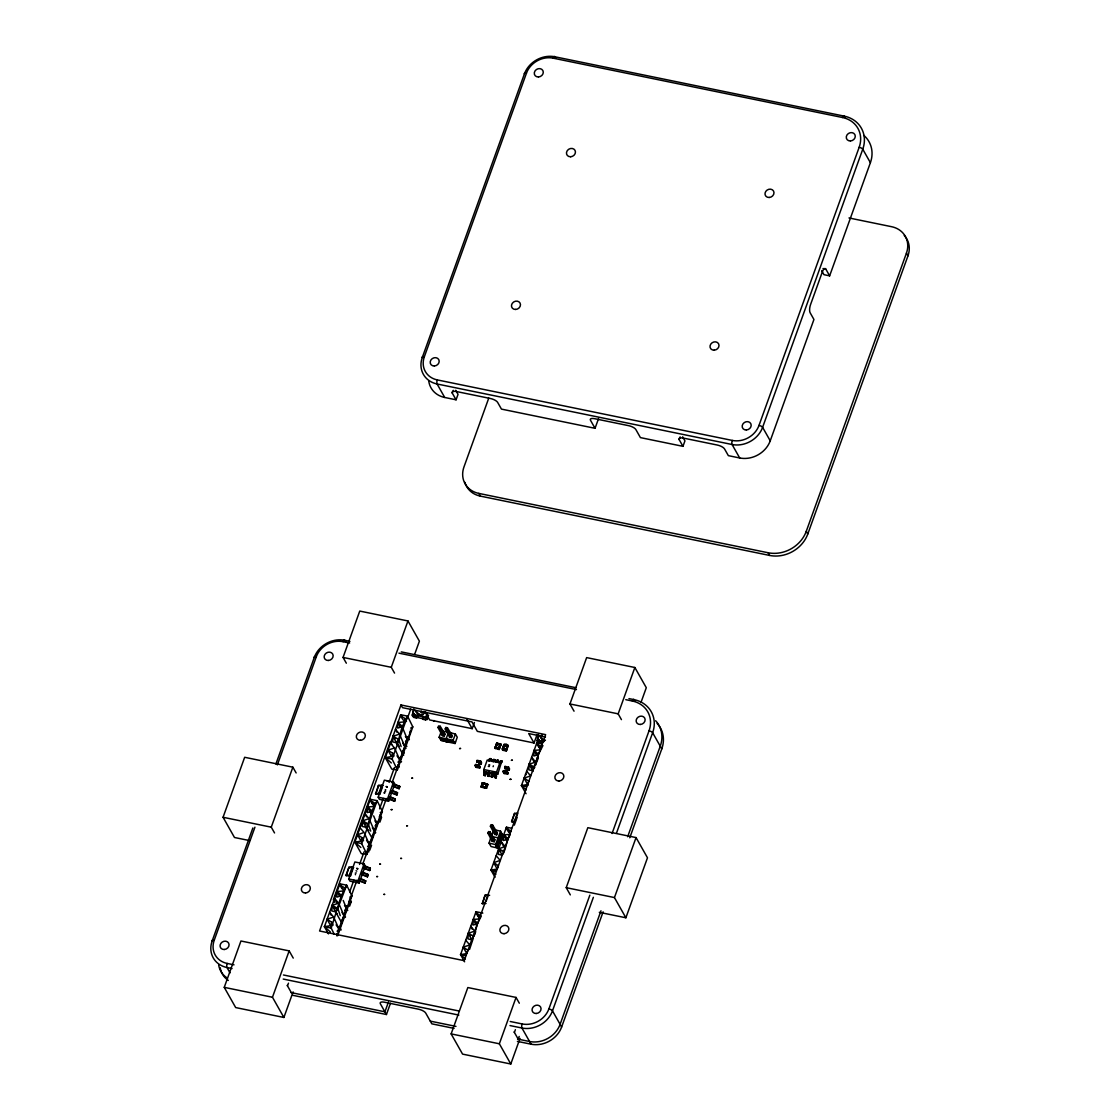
<?xml version="1.0" encoding="UTF-8"?>
<svg xmlns="http://www.w3.org/2000/svg" width="1120" height="1120" viewBox="0 0 1120 1120"><rect width="100%" height="100%" fill="white"/><g stroke="black" fill="none" stroke-linecap="round" stroke-linejoin="round"><path stroke-width="1.5" d="M384.048 792.862L385.028 792.624L384.3 792.932M449.372 732.382L455.434 734.062L457.268 737.198L455.056 743.512L448.056 742.042L448.14 740.194L446.18 738.724L439.11 737.268L440.888 732.578M341.95 912.352L343.798 915.096L338.618 903.154L332.094 905.394L331.842 910.994L335.51 911.792L337.414 914.046M342.398 889.112L339.528 884.786L344.316 887.628L343 891.016L337.092 891.548L336.826 897.134L341.278 895.762L346.682 885.192L339.878 883.806L324.422 926.716L328.468 933.884M372.386 827.82L374.234 830.564L369.054 818.622L362.544 820.862L362.278 826.462L365.946 827.274L368.816 830.648M372.834 804.58L369.964 800.254L374.752 803.11L373.436 806.484L367.528 807.016L367.262 812.602L371.714 811.23L377.118 800.674L370.314 799.274L354.858 842.198L361.34 853.65L366.954 854.392L382.368 811.426L377.118 800.674L361.662 843.584L366.954 854.392L366.058 852.04M402.822 743.302L404.67 746.046L399.49 734.09L392.98 736.344L392.714 741.93L396.396 742.742L399.252 746.116M403.284 720.048L400.4 715.722L405.188 718.578L403.872 721.966L397.964 722.484L397.712 728.084L402.164 726.698L407.568 716.142L400.75 714.742L385.294 757.666L391.776 769.118L397.404 769.86L412.818 726.894L407.568 716.142L392.112 759.066L397.404 769.86L396.494 767.522M472.304 929.278L470.736 926.394L474.754 931.084L468.244 933.324L467.978 938.91L471.646 939.722L473.172 937.44M478.534 917.028L475.664 912.702L480.452 915.558L479.136 918.946L473.228 919.464L472.962 925.064L477.414 923.692L481.278 916.146M501.032 851.046L498.68 848.792L498.414 854.378L502.096 855.19L504.364 851.774L498.68 848.792L505.19 846.552L501.172 841.862L503.524 846.188M508.97 832.496L506.1 828.184L510.888 831.026L509.572 834.414L503.664 834.946L503.412 840.532L507.85 839.16L510.174 834.624M532.644 767.634L529.116 764.26L528.85 769.86L532.532 770.658L534.8 767.242L529.116 764.26L535.64 762.02L531.608 757.344L533.96 761.656M539.42 747.978L536.536 743.652L541.338 746.494L540.008 749.882L534.1 750.414L533.848 756L538.3 754.628L542.934 745.57M487.816 776.188L488.082 771.988L489.426 772.268L489.37 775.012L488.922 776.412L487.662 775.964L488.082 771.988M491.414 776.93L491.68 772.716L493.038 772.996L492.968 775.754L492.534 777.154L491.274 776.706L491.68 772.716M496.412 746.018L497.294 743.568L500.99 744.324L499.114 749.518L495.04 748.076L496.916 742.896L500.99 744.324L499.114 749.518L498.554 748.3L500.598 743.652L498.736 748.832L495.04 748.076L496.916 742.896L497.238 744.59L496.916 742.896M504.504 745.052C503.678 747.124 504.686 741.804 507.808 745.136L506.324 750.988L502.628 750.232L504.112 744.38L508.186 745.808L506.324 750.988L505.764 749.784L507.808 745.136L505.946 750.316L502.25 749.56L504.112 744.38M501.97 761.026L500.542 763.112L501.578 762.552L502.11 761.306L500.864 760.788L499.128 762.818L501.578 762.552M417.2 715.428L416.43 717.976L413.868 717.458L413.462 715.96L412.79 716.674L412.23 715.078L413.812 708.988M539.49 740.586L537.586 742.266L537.012 740.67L538.608 734.58M481.278 786.226L486.178 787.598L487.466 784.042L482.076 782.936L481.18 787.164C483.14 786.604 477.904 785.176 485.814 787.164L486.57 788.27L487.844 784.714C487.34 782.628 485.73 785.666 487.844 784.714L485.296 784.196M493.276 761.614L494.774 759.57L492.366 760.256L491.918 761.348L493.276 761.614L494.774 759.57M498.386 760.312L496.874 762.356L497.98 761.81L498.498 760.564L497.252 760.06L495.53 762.09L497.98 761.81M494.074 829.696L500.556 831.138L495.544 844.578L497.182 847.924L502.334 834.386L500.878 833.56L497.182 847.924L491.05 846.538L489.062 843.136L490.91 837.214M483.812 769.538C482.888 775.166 495.278 771.316 497.728 774.284L501.172 763.098L487.228 760.046L483.812 769.538L496.51 772.142L497.728 774.284M494.998 774.732L495.278 773.388L496.636 773.738L496.132 777.896L494.872 777.434L494.998 774.732L496.636 773.738L495.278 773.388L496.132 777.896M541.436 738.206L539.658 735.882L542.556 739.984L544.754 740.614L541.436 738.206L542.192 734.818M484.204 775.446L484.428 771.246L484.204 775.446L485.324 775.684L485.828 771.526L485.324 775.684M421.4 712.6L421.176 711.41L421.4 712.6L422.492 712.53L421.666 711.606M355.502 874.734L355.348 874.51M339.444 895.874L337.092 891.548L341.278 895.762L331.226 928.116L334.25 934.29M400.316 726.81L397.964 722.484L402.164 726.698L398.664 739.326L396.396 742.742L402.178 752.962A1.582 1.372 -29.5 0 0 402.962 750.918M476.364 925.232L473.228 919.464L477.414 923.692L473.928 936.306L475.706 931.672M504.798 850.206L507.85 839.16L503.664 834.946L506.8 840.7M536.466 754.74L534.1 750.414L538.3 754.628L535.234 765.674L538.356 757.974M386.89 786.898L386.218 786.744C387.156 787.528 387.702 786.828 386.33 786.45M495.026 777.672L495.474 773.612M416.43 717.976L412.692 712.11L417.046 717.542L422.688 718.704L422.576 717.822L422.968 719.334L425.53 719.852L426.314 717.29L425.474 718.956L426.958 719.572L428.596 715.036M538.608 742.168L538.65 743.064L541.226 743.582L541.996 741.02M476.182 767.368L479.682 768.054L480.088 767.032L478.016 764.848L475.496 764.582L475.132 765.646C475.86 769.02 476.854 764.386 479.458 766.752M504.154 773.472L504.434 772.296A6.93 2.464 -78.4 0 0 503.552 770.728L503.65 770.686A6.93 6.006 -29.5 0 1 506.94 771.372L507.654 774.214L504.042 773.458L503.104 771.764L503.468 770.686L507.094 771.428A6.93 2.464 -78.4 0 1 508.018 773.024M488.922 776.412L489.426 772.268M492.534 777.154L493.038 772.996M426.174 719.418L427.266 716.128L425.124 718.354L425.53 719.852M469.546 949.466L473.382 937.958M422.968 719.334L423.794 716.856M481.628 762.72L481.25 763.812L480.648 761.026L477.05 760.298L476.952 762.328M495.292 747.404L496.636 743.526L500.36 744.338L498.946 748.104L495.292 747.404L496.636 743.526L500.36 744.338L498.946 748.104L495.264 747.32M482.23 787.024L486.57 788.27L481.18 787.164L482.748 783.02L481.474 786.576L485.478 787.444L486.724 783.846L482.076 782.936L486.71 784.728M509.222 769.902L508.62 767.144L505.022 766.402L505.176 768.838M506.87 769.678L509.194 769.93L509.6 768.824M478.898 763.574L481.236 763.812L480.648 761.026M507.5 745.752L506.156 749.574L502.502 748.874L506.156 749.574L507.556 745.808L503.846 745.01L502.474 748.79L503.846 745.01L507.556 745.808M509.222 769.916L509.012 769.748A6.93 2.464 -78.4 0 1 508.256 768.32L508.62 767.144M350.532 875.756L353.5 867.37L352.296 866.978L348.936 867.258L345.968 875.378L350.532 875.756L345.968 875.378M378.392 785.456L382.956 785.568L378.392 785.456L375.676 793.982L379.988 793.954L382.466 786.968M359.45 880.936L361.102 878.822L365.89 881.09L360.234 878.794L359.45 880.936L365.162 883.12L365.694 880.712M361.718 874.65L363.37 872.536L367.962 874.426L367.43 876.834L361.718 874.65L362.488 872.522L363.37 872.536M363.972 868.378L365.624 866.264L370.216 868.14L369.684 870.562L363.972 868.378L364.756 866.236L365.624 866.264M388.906 799.134L390.558 797.02L395.15 798.91L394.618 801.318L388.906 799.134L389.69 796.992L390.558 797.02M391.174 792.848L392.826 790.734L397.418 792.624L396.886 795.032L391.174 792.848L391.944 790.72L392.826 790.734M393.428 786.576L395.08 784.462L399.686 786.338L399.14 788.76L393.428 786.576L394.212 784.434L395.08 784.462M337.666 935.732L351.932 895.958L346.682 885.192L337.792 908.376L335.51 911.792L341.306 922.026A1.582 1.372 -29.5 0 0 342.076 919.982M249.452 840.56L234.486 837.494L223.062 817.278L244.664 757.288L292.866 767.186L296.142 772.954M230.02 972.902L226.968 967.512A24.78 21.448 -29.5 0 1 212.128 941.052L252.868 827.946M275.884 764.022L314.258 657.468A24.78 21.448 -29.5 0 1 344.806 640.304L349.93 641.368M455.742 390.306L458.038 394.352L456.064 399.798L444.724 397.474L437.094 383.992A24.78 21.448 -29.5 0 1 422.268 357.532L524.384 73.948A24.78 21.448 -29.5 0 1 554.932 56.784L844.228 116.13L844.984 117.474M232.078 968.562L226.968 967.512A3.094 1.092 -78.4 0 1 227.192 963.438A21.672 18.774 -29.5 0 1 214.214 940.282L254.94 827.176M277.368 764.89L316.33 656.698A21.672 18.774 -29.5 0 1 343.056 641.69A3.094 1.092 -78.4 0 1 344.806 640.304L345.562 641.662M553.182 58.17L842.478 117.502A3.094 1.092 -78.4 0 1 844.228 116.13A30.968 26.824 -29.5 0 1 862.764 149.212L762.608 427.336A24.78 21.448 -29.5 0 1 732.06 444.5L437.094 383.992A3.094 1.092 -78.4 0 1 437.318 379.918A21.672 18.774 -29.5 0 1 424.34 356.762L526.456 73.178A21.672 18.774 -29.5 0 1 553.182 58.17A3.094 1.092 -78.4 0 1 554.932 56.784L555.688 58.142M274.54 832.944L271.264 827.176L292.866 767.186M293.104 991.886L283.892 1017.464L235.676 1007.566L224.252 987.35L240.94 940.996L289.156 950.894L293.244 958.104M346.332 663.194L343.056 657.426L359.758 611.072L407.96 620.956L419.398 641.172L414.792 653.954M456.064 399.798L452.256 393.064L453.236 390.334M283.892 1017.464L272.468 997.248L289.156 950.894M394.548 673.092L391.272 667.31L407.96 620.956M488.768 398.09L463.974 466.942A24.78 21.448 -29.5 0 0 478.8 493.402L480.326 496.104L769.622 555.436A30.968 26.824 -29.5 0 0 807.8 533.988L907.956 255.864A24.78 21.448 -29.5 0 0 904.26 235.494M291.312 992.628L287.504 985.894L288.484 983.164M400.974 704.97L319.578 931L464.226 960.666L545.622 734.636L400.974 704.97L402.5 707.658L471.996 721.91L477.33 731.346L534.058 742.98L536.984 734.818M346.22 875.784L348.936 867.258M375.676 793.982L378.616 785.82M348.74 879.004L354.886 861.966L364.084 863.856L365.288 865.956L359.156 883.008L349.944 881.132L348.74 879.004L357.966 880.894L359.156 883.008M378.196 797.202L384.342 780.164L393.54 782.054L394.744 784.154L388.612 801.206L379.4 799.33L378.196 797.202L387.422 799.092L388.612 801.206M407.246 718.76L410.732 709.072M355.236 873.124L356.258 872.914M384.692 791.322L385.714 791.112M357.532 868.714L356.874 868.252M349.65 891.926L353.892 880.124M359.548 864.444L364.098 851.802M379.568 808.822L383.292 798.476M389.088 782.39L394.478 767.452M337.134 931.266L338.926 928.97L346.416 908.194A1.582 1.372 -29.5 0 0 347.074 906.122M367.584 846.734L369.362 844.452L376.852 823.676A1.582 1.372 -29.5 0 0 377.51 821.59M398.02 762.202L399.812 759.92L407.288 739.144L407.162 736.806M337.232 935.004L356.944 880.278M362.6 864.57L372.666 836.626M375.158 829.71L386.4 798.476M392.042 782.824L410.592 731.318M357.966 880.894L364.084 863.856M387.422 799.092L393.54 782.054M349.622 906.178L351.386 901.25M369.768 850.234L371.56 845.25M379.876 822.164L381.612 817.306M367.43 876.834L367.962 874.426M396.886 795.032L397.418 792.624M369.684 870.562L370.216 868.14M394.618 801.318L395.15 798.91M399.14 788.76L399.686 786.338M442.344 735.672L443.03 733.768L445.004 734.174L444.318 736.078L442.344 735.672L438.004 727.468L438.62 725.928L440.23 726.278L445.004 734.174M448.056 742.042L441 740.376L440.944 738.71L448.14 740.194L448.056 742.042L446.18 738.724L448.224 733.026M449.54 737.156L450.226 735.252L452.214 735.658L451.528 737.562L449.54 737.156L445.214 728.938L445.816 727.398L447.426 727.762L452.214 735.658M425.082 711.872L429.66 719.95L472.192 728.672L474.418 722.498M388.444 1002.036L384.916 1011.822L290.962 992.558M452.256 393.064A6.188 2.184 19.8 0 1 456.4 391.524L490.434 398.51A6.188 2.184 19.8 0 1 497.63 402.374L501.452 409.108L595.042 428.302L598.57 418.516M292.488 995.246L386.442 1014.524L390.474 1003.296M482.174 787.36L483.448 783.818M493.094 766.682L493.388 765.842M485.576 788.06L486.85 784.518M503.622 747.502L502.628 750.232L504.406 745.99M496.51 772.142L499.926 762.664M492.226 841.344L492.912 839.44L494.9 839.846L494.214 841.75L492.226 841.344L487.9 833.168L488.502 831.572L490.14 831.964L494.9 839.846M494.718 834.428L495.404 832.51L497.392 832.916L496.706 834.834L494.718 834.428L490.392 826.252L490.994 824.656L492.632 825.048L497.392 832.916M500.878 833.56L495.74 847.14L498.596 840.854L497.98 837.788L492.058 836.57L491.498 835.576L493.43 831.166M485.982 903.504L482.356 903.714L485.072 895.188L488.432 894.894M512.918 822.108L511.812 821.912L514.528 813.386L517.902 813.092L514.934 821.268L511.56 821.506L514.528 813.386M514.346 825.132L517.132 817.376M520.002 1038.422L510.79 1064L462.574 1054.116L451.136 1033.9L467.838 987.546L516.054 997.43L519.316 1003.212M574.042 711.186L569.954 703.962L586.642 657.608L634.858 667.492L646.296 687.708L641.116 702.1M682.64 436.842L684.936 440.888L682.962 446.334L679.154 439.6L680.134 436.87M510.79 1064L499.352 1043.784L516.054 997.43M621.432 719.628L618.17 713.846L634.858 667.492M570.318 894.894L566.23 887.67L587.832 827.68L636.048 837.578L647.486 857.794L625.884 917.77L599.284 912.324M519.19 1036.448L518.21 1039.164L514.402 1032.43L515.382 1029.7M510.216 1021.496L522.158 1023.946A21.672 18.774 -29.5 0 0 548.884 1008.924L589.848 895.146M612.052 833.518L649.04 730.8A27.874 24.136 -29.5 0 0 632.352 701.022L625.772 699.678M437.318 379.918L732.284 440.426A21.672 18.774 -29.5 0 0 759.01 425.404L859.166 147.28A27.874 24.136 -29.5 0 0 842.478 117.502M593.376 897.302L552.482 1010.856A24.78 21.448 -29.5 0 1 521.934 1028.02L510.006 1025.57M616.49 833.126L652.638 732.732A30.968 26.824 -29.5 0 0 634.088 699.65L628.964 698.6M600.992 910.784L560.098 1024.338A24.78 21.448 -29.5 0 1 529.564 1041.502L517.58 1039.038M627.662 836.724L660.254 746.214A30.968 26.824 -29.5 0 0 655.634 720.748M679.154 439.6A6.188 2.184 19.8 0 1 683.298 438.074L717.332 445.046A6.188 2.184 19.8 0 1 724.528 448.91L728.35 455.644L739.69 457.968A24.78 21.448 -29.5 0 0 770.238 440.818L813.932 319.48L810.124 312.732A6.188 2.198 -78.4 0 1 810.558 304.584L822.346 271.866A6.188 2.198 -78.4 0 1 825.832 269.108L829.64 275.842L870.394 162.694A30.968 26.824 -29.5 0 0 863.772 135.324M517.398 1041.376L531.09 1044.19A24.78 21.448 -29.5 0 0 561.624 1027.026L603.12 911.834M629.776 837.774L661.78 748.902A30.968 26.824 -29.5 0 0 657.16 723.45M625.884 917.77L614.446 897.568L636.048 837.578M478.8 493.402L768.096 552.748A30.968 26.824 -29.5 0 0 806.274 531.3L906.43 253.162A24.78 21.448 -29.5 0 0 891.604 226.702L848.974 217.952M375.424 793.576L378.798 793.352L381.752 785.176M349.342 875.154L352.296 866.978M426.958 719.572L425.684 717.388L427.322 712.908M486.066 901.432L487.844 896.532M476.07 767.354L476.476 766.206A6.93 2.464 -78.4 0 0 475.58 764.624L475.678 764.582A6.93 6.006 -29.5 0 1 478.982 765.254L479.136 765.338A6.93 2.464 -78.4 0 1 480.046 766.92M504.042 773.458L503.468 770.686M444.318 736.078L439.642 727.874L440.23 726.278M451.528 737.562L446.852 729.358L447.426 727.762M482.356 903.714L485.072 895.188M541.842 743.148L542.78 739.494L541.17 742.686L541.842 743.148L544.11 740.096M475.496 764.582L476.644 766.276A6.93 6.006 -29.5 0 1 479.934 766.962L479.682 768.054L479.108 765.338M485.478 787.444L486.724 783.846L482.776 783.09M507.43 772.87L504.616 772.394A6.93 6.006 -29.5 0 1 507.906 773.066L507.654 774.172L507.094 771.428M455.056 743.512L453.068 740.306L455.434 734.062M399.686 757.582L399.812 759.92L394.506 747.95L387.996 750.19L392.686 753.256L391.398 756.588L385.294 757.666L391.314 762.944M360.052 827.792L364.07 832.482L357.546 834.722L362.25 837.788L360.962 841.12L354.858 842.198L360.864 847.476M331.17 915.208L329.602 912.324L333.634 917L327.11 919.254L331.814 922.32L330.526 925.652L324.422 926.716L330.428 932.008M491.176 758.842L488.32 760.606L490.042 758.576L491.176 758.842L490.77 760.34L488.32 760.606L489.93 760.27M496.706 834.834L492.002 826.588L492.632 825.048M494.214 841.75L489.51 833.504L490.14 831.964M387.114 781.214L387.996 781.214M526.232 774.466L525.546 774.032L525.868 774.746M488.782 760.074L490.042 758.576M491.918 761.348L493.654 759.318M496.86 761.586L497.252 760.06M500.472 762.314L500.864 760.788M416.374 717.094L417.984 713.902L417.046 717.542L419.328 714.49M401.576 727.65L402.164 726.698L402.71 727.888M340.704 896.714L341.278 895.762M537.712 755.58L538.3 754.628M507.276 840.112L507.85 839.16M476.84 924.63L477.414 923.692M495.432 748.748L497.196 744.52L500.64 745.29M405.496 741.426L407.288 739.144L402.164 726.698M375.06 825.958L376.852 823.676L376.726 821.338M344.624 910.49L346.416 908.194L346.29 905.87M385.266 789.698L385.784 789.768M356.076 870.758L356.79 871.122M425.95 712.264L422.1 714.714L417.774 714.378L414.862 710.276L419.972 715.022L423.388 714.756M410.662 728.112L412.818 726.894M380.226 812.644L382.368 811.426M349.79 897.162L351.932 895.958M433.972 720.51L433.818 721.308L434.476 720.734M528.052 785.316L524.132 778.12L530.642 775.866L526.624 771.19M466.396 952.938L463.246 947.17L469.77 944.93L465.738 940.254M421.638 712.068L422.954 711.718M485.478 903.07L482.104 903.308M353.5 867.37L349.16 867.622M489.636 895.3L485.296 895.538M479.346 763.686A6.93 6.006 -29.5 0 0 481.068 763.812L481.166 763.784A6.93 2.464 -78.4 0 1 480.284 762.202L476.672 761.348A6.93 2.464 -78.4 0 0 476.966 762.23M507.318 769.79A6.93 6.006 -29.5 0 0 509.04 769.916L508.256 768.208L504.63 767.466M480.228 762.132L480.102 762.118A6.93 6.006 -29.5 0 1 476.812 761.432M508.256 768.32L508.074 768.222A6.93 6.006 -29.5 0 1 504.784 767.55M360.234 878.794L361.102 878.822M448.14 740.194L455.504 741.93L441 740.376L439.11 737.268M542.556 739.984L545.44 740.194M490 759.682L488.768 759.514L489.608 760.97M387.912 758.016L385.294 757.666L392.112 759.066M524.048 785.932L521.444 785.582L536.9 742.672L541.996 743.722M357.476 842.534L354.858 842.198L361.662 843.584M494.914 870.632L490.994 870.114L506.45 827.19L511.56 828.24M327.026 927.066L324.422 926.716L331.226 928.116M463.176 954.996L460.558 954.646L476.014 911.722L482.818 913.122M495.236 774.438L496.356 774.592M357.714 868.868L356.762 868.546L357.756 868.756M443.03 731.276L447.678 732.032M514.752 813.736L515.858 813.932M386.834 786.996L387.212 786.954M487.662 775.964L488.768 776.174M491.274 776.706L492.366 776.916M481.474 786.576L485.422 787.36M499.59 762.286L500.71 762.51M484.428 772.156L485.548 772.38M484.176 772.24L485.31 772.478M487.788 772.982L488.908 773.206M491.386 773.724L492.52 773.948M492.366 760.256L493.5 760.48M495.964 760.998L497.098 761.222M499.576 761.74L500.71 761.964M492.394 760.816L493.5 761.04M495.992 761.544L497.098 761.768M484.4 774.144L485.506 774.368M495.208 776.356L496.314 776.58M500.458 761.768L501.578 761.992M475.132 765.646L478.73 766.388M503.104 771.764L506.702 772.492M488.04 772.898L489.146 773.122M491.638 773.626L492.758 773.864M494.872 777.434L495.978 777.658M822.99 268.534L825.832 269.108M829.64 275.842L823.97 274.68L821.688 270.648M682.962 446.334L640.416 437.612L635.852 429.534A6.188 2.184 19.8 0 0 628.656 425.67L594.622 418.684A6.188 2.184 19.8 0 0 590.464 420.224L595.042 428.302M401.282 651.896L575.89 687.708M343.056 641.69L349.636 643.034M398.944 653.156L576.464 689.57M343.056 657.426L391.272 667.31M569.954 703.962L618.17 713.846M545.468 736.988L528.71 733.558L534.058 742.98M504.154 746.004L507.85 746.76M495.768 747.796L499.464 748.552M502.978 749.28L506.66 750.036M490.182 758.856L491.302 759.08M493.794 759.598L494.9 759.822M497.392 760.34L498.498 760.564M501.004 761.082L502.11 761.306M488.866 764.722L489.734 764.904M489.44 765.618L489.258 766.374M488.278 766.36L489.188 766.556M484.05 775.208L485.17 775.432M526.54 786.632L521.444 785.582L526.05 793.744M498.596 840.854L499.87 841.12L497.98 837.788M496.104 871.164L490.994 870.114L495.054 877.268M223.062 817.278L271.264 827.176M566.23 887.67L614.446 897.568M465.668 955.696L460.558 954.646L464.604 961.8M227.192 963.438L234.01 964.838M283.458 974.988L459.074 1011.01M283.234 979.062L458.85 1015.084M430.29 1021.132L455.966 1026.396M454.062 1028.398L431.816 1023.834L425.712 1013.054A6.188 2.184 19.8 0 0 418.516 1009.19L384.482 1002.204A6.188 2.184 19.8 0 0 380.338 1003.744L386.442 1014.524M224.252 987.35L272.468 997.248M451.136 1033.9L499.352 1043.784M490.392 826.252L492.002 826.588M487.9 833.168L489.51 833.504M541.17 742.686L537.488 737.716L539.084 740.558L543.97 741.608M414.288 714.966L425.684 717.388M493.262 760.844L494.382 761.082M489.65 760.102L490.77 760.34M484.638 774.032L485.758 774.27M488.236 774.76L489.37 775.012M491.848 775.502L492.968 775.754M489.062 843.136L495.544 844.578M495.418 776.23L496.566 776.496M446.18 738.724L453.068 740.306M399.868 786.73L394.212 784.434M397.614 793.016L391.944 790.72M395.346 799.288L389.69 796.992M370.412 868.532L364.756 866.236M368.158 874.818L362.488 872.522M496.86 761.026L497.91 761.278M489.65 759.556L490.714 759.808M493.248 760.284L494.312 760.536M445.214 728.938L446.852 729.358M438.004 727.468L439.642 727.874M440.944 738.71L448.504 740.824M417.774 714.378L419.972 715.022M491.61 775.502L492.716 775.852M487.998 774.76L489.104 775.11M504.728 767.522L504.756 767.536A6.93 2.464 -78.4 0 0 505.316 768.936M537.012 740.67L540.82 742.084L541.226 743.582M412.23 715.078L416.024 716.478M394.352 786.492L398.944 788.382M392.098 792.778L396.69 794.654M389.83 799.05L394.422 800.94M364.896 868.294L369.488 870.184M362.642 874.58L367.22 876.456M360.374 880.852L365.162 883.12M378.798 793.352L379.988 793.954M396.9 743.54L392.98 736.344L398.664 739.326L401.128 746.592M366.464 828.072L362.544 820.862L368.228 823.858L370.692 831.124M472.15 940.52L468.244 933.324L472.5 935.564M336.014 912.604L332.094 905.394L337.792 908.376L340.256 915.642M498.232 840.224L499.87 841.12M524.132 778.12L528.822 781.186L527.548 784.518L521.444 785.582L526.246 789.81M463.246 947.17L467.95 950.236L466.662 953.568L460.558 954.646L465.36 958.874M421.176 711.41L422.492 712.53M539.084 740.558L540.82 742.084M495.81 874.342L490.994 870.114L497.098 869.05L498.386 865.718L493.696 862.638L500.206 860.398L496.188 855.722M534.1 750.414L537.642 753.788M397.964 722.484L401.492 725.858M503.664 834.946L508.368 839.44M392.98 736.344L395.332 738.584M496.048 864.892L493.696 862.638L496.832 868.406M370.664 812.784L367.528 807.016L371.056 810.39M473.228 919.464L476.756 922.838M362.544 820.862L366.072 824.236M468.244 933.324L470.596 935.564M337.092 891.548L340.62 894.922M332.094 905.394L335.636 908.768M367.528 807.016L371.714 811.23L368.228 823.858L365.946 827.274L371.742 837.494A1.582 1.372 -29.5 0 0 372.526 835.45M399.49 734.09L395.472 729.414L397.04 732.298M390.488 743.26L394.506 747.95M369.054 818.622L365.036 813.946L366.604 816.83M338.618 903.154L334.6 898.478L336.952 902.79M405.412 736.386L407.288 739.144M396.984 755.79L399.812 759.92M374.962 820.918L376.852 823.676L373.646 815.892M366.534 840.322L369.362 844.452L369.236 842.114M344.526 905.45L346.416 908.194L343.21 900.424M336.098 924.854L338.926 928.97L338.8 926.646M402.388 717.528L400.75 714.742L402.374 717.612M478.45 915.894L476.014 911.722L479.094 917.168M373.562 804.832L370.314 799.274L373.562 805M342.314 887.964L339.878 883.806L342.314 888.104M870.394 162.694L862.764 149.212A3.094 1.092 19.8 0 0 859.166 147.28M906.43 253.162L907.956 255.864M770.238 440.818L762.608 427.336A3.094 1.092 19.8 0 0 759.01 425.404M806.274 531.3L807.8 533.988M739.69 457.968L732.06 444.5A3.094 1.092 -78.4 0 1 732.284 440.426M768.096 552.748L769.622 555.436M634.858 700.994L634.088 699.65A3.094 1.092 -78.4 0 0 632.352 701.022M661.78 748.902L652.638 732.732A3.094 1.092 19.8 0 0 649.04 730.8M505.022 766.402L505.974 768.082M466.858 719.25L472.192 728.672M561.624 1027.026L552.482 1010.856A3.094 1.092 19.8 0 0 548.884 1008.924M391.804 744.296L390.278 741.608L333.326 899.752L334.852 902.454M531.09 1044.19L521.934 1028.02A3.094 1.092 -78.4 0 1 522.158 1023.946M500.556 831.138L502.334 834.386M387.996 750.19L391.132 755.958M357.546 834.722L361.48 841.932M327.11 919.254L331.044 926.45M529.116 764.26L533.036 771.47M498.68 848.792L501.816 854.56M364.728 833.98L369.362 844.452M334.292 918.498L338.926 928.97M392.686 753.256L393.96 756.14M362.25 837.788L363.51 840.672M331.814 922.32L333.074 925.204M405.188 718.578L406.448 721.476M226.786 977.746A24.78 21.448 -29.5 0 1 218.68 965.062M287.126 985.376A6.188 2.184 19.8 0 1 287.504 985.894M514.024 1031.926A6.188 2.184 19.8 0 1 514.402 1032.43M212.128 941.052A3.094 1.092 19.8 0 1 214.214 940.282M314.258 657.468A3.094 1.092 19.8 0 1 316.33 656.698M445.396 739.844A1.862 1.61 -29.5 0 1 444.388 739.522M446.628 742A1.862 1.61 -29.5 0 1 445.914 741.86M350.602 901.152A1.582 1.372 -29.5 0 1 351.008 902.118M349.566 899.192A1.582 1.372 -29.5 0 1 348.796 901.348M347.788 910.28A1.582 1.372 -29.5 0 1 347.228 910.532M345.534 917.014A1.582 1.372 -29.5 0 1 344.736 917.462M344.582 913.052A1.582 1.372 -29.5 0 1 343.798 915.194M340.662 928.886A1.582 1.372 -29.5 0 1 340.998 930.09M339.542 926.842A1.582 1.372 -29.5 0 1 338.73 929.082M336.952 933.66A1.582 1.372 -29.5 0 1 336.672 935.774M381.038 816.62A1.582 1.372 -29.5 0 1 381.36 817.054M380.002 814.674A1.582 1.372 -29.5 0 1 379.232 816.816M375.732 832.678A1.582 1.372 -29.5 0 1 375.172 832.93M375.018 828.52A1.582 1.372 -29.5 0 1 374.248 830.676M370.034 842.366A1.582 1.372 -29.5 0 1 369.25 844.522M367.444 849.198A1.582 1.372 -29.5 0 1 366.618 851.508M368.578 851.256A1.582 1.372 -29.5 0 1 368.928 851.816M410.396 730.072A1.582 1.372 -29.5 0 1 409.584 732.326M409.024 739.046A1.582 1.372 -29.5 0 1 409.374 739.676M407.904 737.002A1.582 1.372 -29.5 0 1 407.092 739.256M406.532 745.976A1.582 1.372 -29.5 0 1 406.84 746.452M406.042 748.23A1.582 1.372 -29.5 0 1 405.608 748.398M405.412 743.932A1.582 1.372 -29.5 0 1 404.684 746.144M403.802 754.978A1.582 1.372 -29.5 0 1 403.116 755.328M403.998 752.878A1.582 1.372 -29.5 0 1 404.25 753.186M400.386 757.736A1.582 1.372 -29.5 0 1 399.7 759.99M401.534 761.698A1.582 1.372 -29.5 0 1 400.918 762.146M397.894 764.666A1.582 1.372 -29.5 0 1 397.054 766.976M399.014 766.724A1.582 1.372 -29.5 0 1 399.266 767.032M497.14 843.64A1.862 1.61 -29.5 0 1 496.692 844.886M498.344 846.118A1.862 1.61 -29.5 0 1 498.022 846.902M228.312 980.448A24.78 21.448 -29.5 0 1 220.206 967.764M444.724 397.474A24.78 21.448 -29.5 0 1 428.82 381.542M422.268 357.532A3.094 1.092 19.8 0 1 424.34 356.762M524.384 73.948A3.094 1.092 19.8 0 1 526.456 73.178M480.326 496.104A24.78 21.448 -29.5 0 1 464.898 482.328M376.754 876.61L377.664 876.568L376.768 876.526M379.68 864.192L380.59 864.15L379.68 864.15M383.866 894.432L384.79 894.39L383.894 894.348M391.188 809.662L392.098 809.564L391.188 809.662M411.81 778.19L412.72 778.148L411.81 778.148M510.02 779.366L510.93 779.282L510.02 779.366M400.694 858.452L401.604 858.424L400.708 858.368M406.644 825.832L407.554 825.804L406.658 825.748M459.606 748.566L460.516 748.454L459.606 748.566M511.462 760.312L512.372 760.242L511.462 760.312M539.336 746.83L536.9 742.672L539.322 746.97M508.886 831.362L506.45 827.19L508.886 831.488M536.228 1013.502A4.648 4.018 -29.5 0 0 540.61 1007.048A4.648 4.018 -29.5 0 0 532.826 1007.426A4.648 4.018 -29.5 0 0 536.228 1013.502M640.318 724.472A4.648 4.018 -29.5 0 0 644.686 718.018A4.648 4.018 -29.5 0 0 636.916 718.396A4.648 4.018 -29.5 0 0 640.318 724.472M224.252 949.508A4.648 4.018 -29.5 0 0 228.62 943.068A4.648 4.018 -29.5 0 0 220.836 943.432A4.648 4.018 -29.5 0 0 224.252 949.508M328.328 660.478A4.648 4.018 -29.5 0 0 332.71 654.024A4.648 4.018 -29.5 0 0 324.926 654.402A4.648 4.018 -29.5 0 0 328.328 660.478M305.522 892.976A4.648 4.018 -29.5 0 0 309.89 886.536A4.648 4.018 -29.5 0 0 302.12 886.9A4.648 4.018 -29.5 0 0 305.522 892.976M360.514 740.278A4.648 4.018 -29.5 0 0 364.882 733.838A4.648 4.018 -29.5 0 0 357.098 734.202A4.648 4.018 -29.5 0 0 360.514 740.278M504.056 933.702A4.648 4.018 -29.5 0 0 508.424 927.248A4.648 4.018 -29.5 0 0 500.654 927.626A4.648 4.018 -29.5 0 0 504.056 933.702M559.048 781.004A4.648 4.018 -29.5 0 0 563.416 774.55A4.648 4.018 -29.5 0 0 555.632 774.928A4.648 4.018 -29.5 0 0 559.048 781.004M746.368 429.982A4.648 4.018 -29.5 0 0 750.736 423.528A4.648 4.018 -29.5 0 0 742.952 423.906A4.648 4.018 -29.5 0 0 746.368 429.982M850.444 140.952A4.648 4.018 -29.5 0 0 854.826 134.498A4.648 4.018 -29.5 0 0 847.042 134.876A4.648 4.018 -29.5 0 0 850.444 140.952M434.378 365.988A4.648 4.018 -29.5 0 0 438.746 359.548A4.648 4.018 -29.5 0 0 430.976 359.912A4.648 4.018 -29.5 0 0 434.378 365.988M538.468 76.958A4.648 4.018 -29.5 0 0 542.836 70.504A4.648 4.018 -29.5 0 0 535.052 70.882A4.648 4.018 -29.5 0 0 538.468 76.958M515.648 309.456A4.648 4.018 -29.5 0 0 520.03 303.002A4.648 4.018 -29.5 0 0 512.246 303.38A4.648 4.018 -29.5 0 0 515.648 309.456M570.64 156.758A4.648 4.018 -29.5 0 0 575.008 150.318A4.648 4.018 -29.5 0 0 567.238 150.682A4.648 4.018 -29.5 0 0 570.64 156.758M714.182 350.182A4.648 4.018 -29.5 0 0 718.564 343.728A4.648 4.018 -29.5 0 0 710.78 344.106A4.648 4.018 -29.5 0 0 714.182 350.182M769.174 197.484A4.648 4.018 -29.5 0 0 773.542 191.03A4.648 4.018 -29.5 0 0 765.772 191.408A4.648 4.018 -29.5 0 0 769.174 197.484"/></g></svg>
